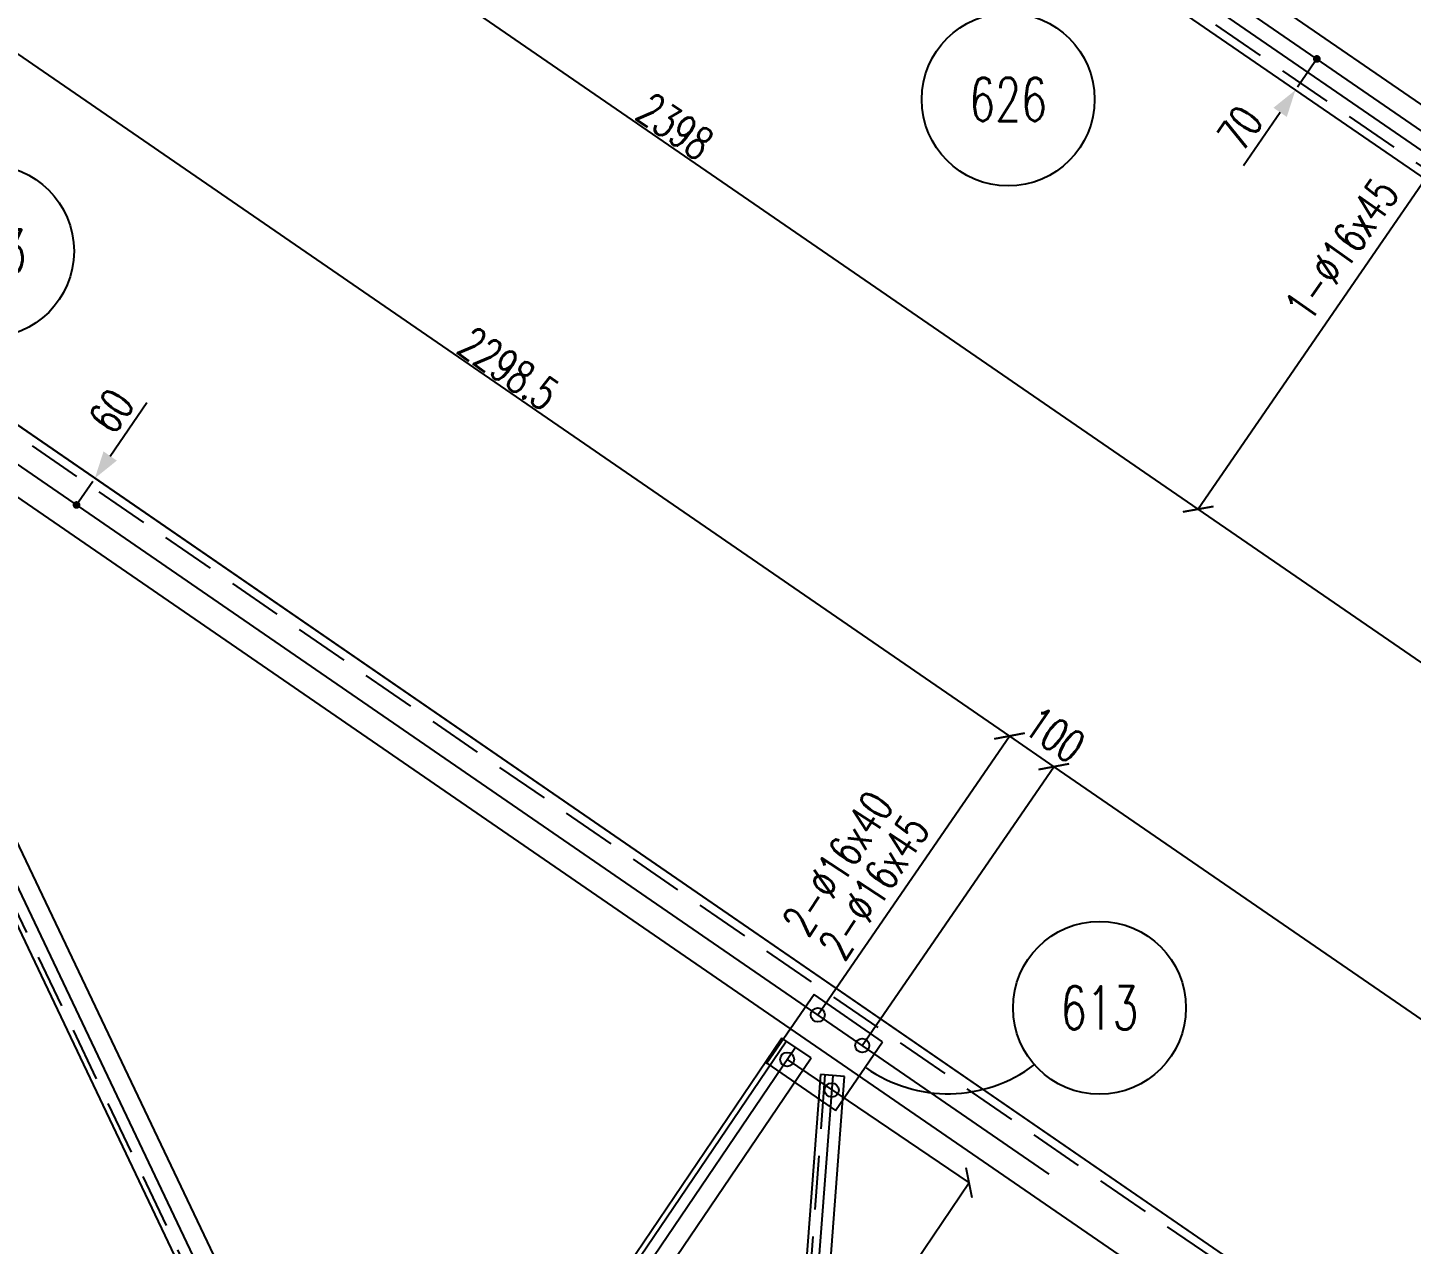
# Model space of a CAD drawing. Extents: x 610737 to 626957, y -3756 to 7724.
# Drawn here: x 614394 to 616955, y 562 to 2813 of the extents above; entities that cross this region are included whole.
import ezdxf
from ezdxf.enums import TextEntityAlignment as Align

# ---------------------------------------------------------------- set-up
doc = ezdxf.new("R2010")
doc.units = 0
doc.header["$LTSCALE"] = 200
doc.header["$MEASUREMENT"] = 0
doc.linetypes.add('DASHED', pattern=[0.75, 0.5, -0.25])
doc.layers.get('0').update_dxf_attribs({"linetype": 'CONTINUOUS'})
for name, color, linetype in [('ASSI', 6, 'CONTINUOUS'), ('BOLLINI_1', 7, 'CONTINUOUS'), ('FORI', 2, 'CONTINUOUS'), ('LINEA_ANG', 2, 'CONTINUOUS'), ('LINEE_PIASTRE', 2, 'CONTINUOUS'), ('LS', 7, 'CONTINUOUS'), ('PIASTRE', 5, 'CONTINUOUS'), ('QT_MAL', 7, 'CONTINUOUS'), ('QT_MPR', 7, 'CONTINUOUS'), ('TRAT-Y', 7, 'DASHED')]:
    doc.layers.add(name, color=color, linetype=linetype)
doc.styles.add('QUOTE', font='ROMANS8.SHX', dxfattribs={"width": 0.7})
doc.styles.add('RQL', font='ROMANS8.SHX', dxfattribs={"width": 0.7})
doc.styles.add('RS', font='ROMANS8.shx', dxfattribs={"width": 0.7})
doc.styles.get("Standard").update_dxf_attribs({"font": 'ROMANS8.SHX', "width": 0.7})
doc.dimstyles.new('FRECCE1', dxfattribs={"dimtxt": 60, "dimasz": 6.66, "dimexe": 0, "dimexo": 0, "dimgap": 1, "dimtad": 1, "dimzin": 0, "dimdsep": 46, "dimtxsty": 'RS', "dimblk1": 'QUOTP', "dimblk2": 'QUOTF', "dimsah": 1, "dimcen": 0, "dimclrd": 2, "dimclre": 2, "dimclrt": 7, "dimadec": 0, "dimazin": 0, "dimtfac": 1, "dimtix": 1, "dimtmove": 2, "dimatfit": 3, "dimldrblk": 'QUOTP', "dimfxl": 1, "dimtolj": 1, "dimtzin": 0, "dimarcsym": 0})
doc.dimstyles.new('TRATTO', dxfattribs={"dimscale": 0, "dimtxt": 60, "dimasz": 40, "dimexe": 0, "dimexo": 0, "dimgap": 5, "dimtad": 1, "dimrnd": 0.5, "dimdsep": 46, "dimtxsty": 'RS', "dimblk1": 'OBLIQUE', "dimblk2": 'OBLIQUE', "dimsah": 1, "dimcen": 0.09, "dimclrd": 2, "dimclre": 2, "dimclrt": 7, "dimadec": 0, "dimazin": 0, "dimtfac": 1, "dimtix": 1, "dimtmove": 2, "dimatfit": 3, "dimfxl": 1, "dimtolj": 1, "dimtzin": 0, "dimarcsym": 0})

# ---------------------------------------------------------------- blocks, each defined once
blk = doc.blocks.new('ASSE98')
blk.add_line((0, 0), (1, 0))
at = {"color": 7, "style": 'QUOTE', "width": 0.5, "flags": 1}
for tag, p in [('TI', (1.38308, 6.82731)), ('DI_S', (1.38308, 6.42178)), ('D_S', (1.38308, 6.02092)), ('E_S', (1.38308, 5.68065)), ('NFORI', (1.36454, 5.29792)), ('ALAR', (1.36349, 4.93246)), ('FAM', (1.3775, 4.54645)), ('ALA', (1.38308, 4.19257)), ('DISP2', (1.38308, 3.84971)), ('DISP1', (1.38308, 3.50686)), ('PINZAF', (1.38308, 3.164)), ('PINZAI', (1.38308, 2.82114)), ('TRP', (1.38308, 2.47829)), ('NP', (1.38308, 2.13543)), ('SV', (1.38308, 1.79257)), ('PESO', (1.38308, 1.44971)), ('QUA', (1.38308, 1.10686)), ('LUN', (1.38308, 0.764)), ('PROF', (1.38308, 0.42114)), ('POS', (1.38308, 0.07829))]:
    blk.add_attdef(tag, p, '', height=0.2, dxfattribs=at)
at = {"color": 7, "flags": 1}
for tag, p in [('LAV1', (3.07431, 6.82847)), ('LAV2', (3.07431, 6.49513)), ('LAV3', (3.07431, 6.1618)), ('LAV4', (3.07431, 5.82847)), ('LAV5', (3.07431, 5.49513)), ('LAV6', (3.07431, 5.1618)), ('LAV7', (3.07431, 4.82847)), ('LAV8', (3.07431, 4.49513)), ('LAV9', (3.07431, 4.1618)), ('LAV10', (3.07431, 3.82847))]:
    blk.add_attdef(tag, p, '', height=0.2, dxfattribs=at)
blk = doc.blocks.new('QUOTP')
at = {"layer": 'ASSI', "color": 2, "const_width": 1.07}
blk.add_lwpolyline([(-0.53, 0, 1), (0.53, 0, 1)], format="xyb", close=True, dxfattribs=at)
blk = doc.blocks.new('QUOTF')
at = {"layer": 'LS', "color": 2}
blk.add_line((7.5, 0), (25.5, 0), dxfattribs=at)
blk.add_solid([(7.5, 2.25), (0, 0), (7.5, -2.25)], dxfattribs=at)
blk = doc.blocks.new('*D26')
at = {"layer": 'QT_MAL', "color": 2, "lineweight": -2, "transparency": 16777216}
for p, q in [((616775.9, 2750), (616743.8, 2703.3)), ((616779.7, 2755.5), (616779.7, 2755.5)), ((616740, 2697.8), (616740, 2697.8))]:
    blk.add_line(p, q, dxfattribs=at)
at = {"layer": 'QT_MAL', "color": 2, "lineweight": -2, "transparency": 16777216, "xscale": 6.66, "yscale": 6.66, "zscale": 6.66}
for name, p, rotation in [('QUOTP', (616779.7, 2755.5), 55.48338692017431), ('QUOTF', (616740, 2697.8), 235.4833869201743)]:
    blk.add_blockref(name, p, dxfattribs=dict(at, rotation=rotation))
at = {"layer": 'QT_MAL', "color": 7, "transparency": 16777216, "insert": (616637.8, 2627.6), "char_height": 60, "attachment_point": 5, "rotation": 55.4834, "style": 'RS'}
blk.add_mtext('\\A1;70', dxfattribs=at)
blk = doc.blocks.new('16')
blk.add_circle((0, 0), 1)
blk = doc.blocks.new('MRKR_98')
blk.add_point((0, 0))
at = {"color": 7, "style": 'QUOTE', "width": 0.5, "flags": 1}
for tag, p in [('TI', (3.73, 6.83)), ('DI_S', (3.73, 6.42)), ('AUX2', (3.71, 4.93)), ('NFORI', (3.72, 5.3)), ('D_S', (3.73, 6.02)), ('E_S', (3.73, 5.68)), ('AUX1', (3.73, 4.19)), ('FAM', (3.73, 4.55)), ('COMMESSA', (3.73, 3.85)), ('MD', (3.73, 3.51)), ('MP', (3.73, 3.16)), ('LARGHEZZA', (3.73, 2.82)), ('SPESSORE', (3.73, 2.48)), ('NP', (3.73, 2.14)), ('SV', (3.73, 1.79)), ('PESO', (3.73, 1.45)), ('QUA', (3.73, 1.11)), ('LUN', (3.73, 0.76)), ('PROF', (3.73, 0.42)), ('POS', (3.73, 0.08))]:
    blk.add_attdef(tag, p, '', height=0.2, dxfattribs=at)
at = {"color": 7, "flags": 1}
for tag, p in [('LAV1', (5.26, 6.88)), ('LAV2', (5.26, 6.55)), ('LAV3', (5.26, 6.21)), ('LAV4', (5.26, 5.88)), ('LAV5', (5.26, 5.55)), ('LAV6', (5.26, 5.21)), ('LAV7', (5.26, 4.88)), ('LAV8', (5.26, 4.55)), ('LAV9', (5.26, 4.21)), ('LAV10', (5.26, 3.88))]:
    blk.add_attdef(tag, p, '', height=0.2, dxfattribs=at)
blk = doc.blocks.new('_OBLIQUE')
at = {"color": 0, "linetype": 'ByBlock'}
blk.add_line((-0.5, -0.5), (0.5, 0.5), dxfattribs=at)
blk = doc.blocks.new('*D134')
at = {"layer": 'QT_MPR', "color": 2, "lineweight": -2, "transparency": 16777216}
for p, q in [((617019.6, 2590.4), (616560.2, 1922.4)), ((618231.7, 772.8), (616560.2, 1922.4)), ((618674.2, 1416.2), (618231.7, 772.8))]:
    blk.add_line(p, q, dxfattribs=at)
at = {"layer": 'QT_MPR', "color": 2, "lineweight": -2, "transparency": 16777216, "xscale": 40, "yscale": 40, "zscale": 40}
for p, rotation in [((616560.2, 1922.4), 145.4833869201743), ((618231.7, 772.8), 325.4833869201743)]:
    blk.add_blockref('_OBLIQUE', p, dxfattribs=dict(at, rotation=rotation))
at = {"layer": 'QT_MPR', "color": 7, "transparency": 16777216, "insert": (617415.8, 1376.4), "char_height": 60, "attachment_point": 5, "rotation": 325.4834, "style": 'RS'}
blk.add_mtext('\\A1;2029', dxfattribs=at)
blk = doc.blocks.new('*D135')
at = {"layer": 'QT_MPR', "color": 2, "lineweight": -2, "transparency": 16777216}
for p, q in [((615043.5, 3949.5), (614584.1, 3281.4)), ((616560.2, 1922.4), (614584.1, 3281.4)), ((617019.6, 2590.4), (616560.2, 1922.4))]:
    blk.add_line(p, q, dxfattribs=at)
at = {"layer": 'QT_MPR', "color": 2, "lineweight": -2, "transparency": 16777216, "xscale": 40, "yscale": 40, "zscale": 40}
for p, rotation in [((614584.1, 3281.4), 145.4833869201743), ((616560.2, 1922.4), 325.4833869201743)]:
    blk.add_blockref('_OBLIQUE', p, dxfattribs=dict(at, rotation=rotation))
at = {"layer": 'QT_MPR', "color": 7, "transparency": 16777216, "insert": (615592, 2630.7), "char_height": 60, "attachment_point": 5, "rotation": 325.4834, "style": 'RS'}
blk.add_mtext('\\A1;2398', dxfattribs=at)
blk = doc.blocks.new('*D141')
at = {"layer": 'QT_MPR', "color": 2, "lineweight": -2, "transparency": 16777216}
for p, q in [((613962.3, 2289), (614317, 2804.8)), ((614317, 2804.8), (616210.7, 1502.5)), ((615856, 986.7), (616210.7, 1502.5))]:
    blk.add_line(p, q, dxfattribs=at)
at = {"layer": 'QT_MPR', "color": 2, "lineweight": -2, "transparency": 16777216, "xscale": 40, "yscale": 40, "zscale": 40}
for p, rotation in [((614317, 2804.8), 145.4833869201758), ((616210.7, 1502.5), 325.4833869201758)]:
    blk.add_blockref('_OBLIQUE', p, dxfattribs=dict(at, rotation=rotation))
at = {"layer": 'QT_MPR', "color": 7, "transparency": 16777216, "insert": (615283.7, 2182.5), "char_height": 60, "attachment_point": 5, "rotation": 325.4834, "style": 'RS'}
blk.add_mtext('\\A1;2298.5', dxfattribs=at)
blk = doc.blocks.new('*D142')
at = {"layer": 'QT_MPR', "color": 2, "lineweight": -2, "transparency": 16777216}
for p, q in [((615856, 986.7), (616210.7, 1502.5)), ((616210.7, 1502.5), (616293.1, 1445.8)), ((615938.4, 930), (616293.1, 1445.8))]:
    blk.add_line(p, q, dxfattribs=at)
at = {"layer": 'QT_MPR', "color": 2, "lineweight": -2, "transparency": 16777216, "xscale": 40, "yscale": 40, "zscale": 40}
for p, rotation in [((616210.7, 1502.5), 145.4833869201758), ((616293.1, 1445.8), 325.4833869201758)]:
    blk.add_blockref('_OBLIQUE', p, dxfattribs=dict(at, rotation=rotation))
at = {"layer": 'QT_MPR', "color": 7, "transparency": 16777216, "insert": (616294.7, 1505), "char_height": 60, "attachment_point": 5, "rotation": 325.4834, "style": 'RS'}
blk.add_mtext('\\A1;100', dxfattribs=at)
blk = doc.blocks.new('*D144')
at = {"layer": 'QT_MPR', "color": 2, "lineweight": -2, "transparency": 16777216}
for p, q in [((615938.4, 930), (616293.1, 1445.8)), ((616293.1, 1445.8), (618028.1, 252.7)), ((617707.4, -213.7), (618028.1, 252.7))]:
    blk.add_line(p, q, dxfattribs=at)
at = {"layer": 'QT_MPR', "color": 2, "lineweight": -2, "transparency": 16777216, "xscale": 40, "yscale": 40, "zscale": 40}
for p, rotation in [((616293.1, 1445.8), 145.4833869201758), ((618028.1, 252.7), 325.4833869201758)]:
    blk.add_blockref('_OBLIQUE', p, dxfattribs=dict(at, rotation=rotation))
at = {"layer": 'QT_MPR', "color": 7, "transparency": 16777216, "insert": (617180.4, 878.1), "char_height": 60, "attachment_point": 5, "rotation": 325.4834, "style": 'RS'}
blk.add_mtext('\\A1;2105.5', dxfattribs=at)
blk = doc.blocks.new('xxx')
blk.add_circle((0, 0), 8)
at = {"color": 3, "style": 'RQL', "width": 0.7}
blk.add_attdef('POS', text='', height=4, dxfattribs=at).set_placement((0, 0), align=Align.MIDDLE)
at = {"color": 3, "style": 'RQL', "width": 0.7, "flags": 1}
blk.add_attdef('POS1', (-0.39, -5.42), '', height=2, dxfattribs=at)
at = {"style": 'RQL', "width": 0.7, "flags": 1}
blk.add_attdef('TIPO', (-0.39, -8.66), '', height=2, dxfattribs=at)
blk = doc.blocks.new('*D149')
at = {"layer": 'QT_MAL', "color": 2, "lineweight": -2, "transparency": 16777216}
blk.add_line((614487.8, 1935.7), (614514.3, 1974.1), dxfattribs=at)
at = {"layer": 'QT_MAL', "color": 2, "lineweight": -2, "transparency": 16777216, "xscale": 6.66, "yscale": 6.66, "zscale": 6.66}
for name, p, rotation in [('QUOTF', (614518.1, 1979.6), 55.48338692017581), ('QUOTP', (614484.1, 1930.2), 235.4833869201758)]:
    blk.add_blockref(name, p, dxfattribs=dict(at, rotation=rotation))
at = {"layer": 'QT_MAL', "color": 7, "transparency": 16777216, "insert": (614548.7, 2104), "char_height": 60, "attachment_point": 5, "rotation": 55.4834, "style": 'RS'}
blk.add_mtext('\\A1;60', dxfattribs=at)
blk = doc.blocks.new('*D157')
at = {"layer": 'QT_MPR', "color": 2, "lineweight": -2, "transparency": 16777216}
for p, q in [((615799.4, 904.3), (616136.2, 675.9)), ((616136.2, 675.9), (615388.5, -426.7)), ((615051.7, -198.3), (615388.5, -426.7))]:
    blk.add_line(p, q, dxfattribs=at)
at = {"layer": 'QT_MPR', "color": 2, "lineweight": -2, "transparency": 16777216, "xscale": 40, "yscale": 40, "zscale": 40}
for p, rotation in [((616136.2, 675.9), 55.85914196784012), ((615388.5, -426.7), 235.8591419678401)]:
    blk.add_blockref('_OBLIQUE', p, dxfattribs=dict(at, rotation=rotation))
at = {"layer": 'QT_MPR', "color": 7, "transparency": 16777216, "insert": (615733.4, 144.2), "char_height": 60, "attachment_point": 5, "rotation": 55.8591, "style": 'RS'}
blk.add_mtext('\\A1;1332', dxfattribs=at)
blk = doc.blocks.new('bull')
at = {"style": 'RS', "width": 0.7, "flags": 1}
for tag, p in [('NN', (-12.25, 0)), ('DIAMETRO', (0, -4.86)), ('SERRAGGIO', (0, -9.71)), ('LUNGHEZZA', (0, -14.57)), ('NB', (0, -19.43)), ('TIPO', (0, -24.12)), ('EL', (-0.14, -29))]:
    blk.add_attdef(tag, p, '', height=3, dxfattribs=at)
at = {"style": 'RS', "width": 0.7}
blk.add_attdef('BULLONE', (0, 0), '', height=3, dxfattribs=at)

msp = doc.modelspace()

# ---------------------------------------------------------------- linework, layer by layer
at = {"layer": 'LINEA_ANG'}
for p, q in [((618769.828, 1435.369), (613258.346, 5225.659)), ((613122.683, 5185.454), (618756.111, 1311.301)), ((617707.359, -213.694), (612073.932, 3660.459)), ((612011.601, 3569.824), (617645.028, -304.329)), ((613925.686, 2245.844), (615668.028, -1410.211)), ((615609.35, -1438.175), (613867.008, 2217.881)), ((615789.682, 943.454), (613516.703, -2408.571)), ((615843.48, 906.974), (615789.682, 943.454)), ((613570.501, -2445.051), (615843.48, 906.974)), ((615860.859, 876.265), (615689.848, -1382.27)), ((615734.719, -1385.668), (615905.731, 872.867)), ((615905.731, 872.867), (615860.859, 876.265))]:
    msp.add_line(p, q, dxfattribs=at)
at = {"layer": 'LINEA_ANG', "color": 2}
msp.add_line((615797.959, 937.841), (613524.98, -2414.183), dxfattribs=at)
at = {"layer": 'LINEE_PIASTRE'}
for p, q in [((615849.076, 1024.212), (615761.812, 897.322)), ((615975.966, 936.949), (615849.076, 1024.212)), ((615888.703, 810.059), (615975.966, 936.949)), ((615761.812, 897.322), (615888.703, 810.059))]:
    msp.add_line(p, q, dxfattribs=at)
at = {"layer": 'LS', "color": 6}
for p, q in [((613014.4, 5308.467), (618942.092, 1231.946)), ((618732.379, 1412.577), (614843.537, 4086.964)), ((616284.537, 691.974), (613565.974, 2561.551))]:
    msp.add_line(p, q, dxfattribs=at)
msp.add_arc((616097.265, 1105.603), 264.818, 234.99881, 306.986773, dxfattribs=at)
at = {"layer": 'TRAT-Y'}
for p, q in [((613131.749, 5198.638), (618765.177, 1324.485)), ((617698.293, -226.877), (612064.865, 3647.276)), ((615618.378, -1433.873), (613876.035, 2222.183)), ((615869.335, 875.623), (615698.324, -1382.912))]:
    msp.add_line(p, q, dxfattribs=at)

# ---------------------------------------------------------------- block references
at = {"layer": 'ASSI', "xscale": 6837, "rotation": 325.4833869201743}
msp.add_blockref('ASSE98', (613122.683, 5185.454), dxfattribs=at)
at = {"layer": 'ASSI'}
for p, xscale, zscale, rotation in [((617707.359, -213.694), 6837, 6837, 145.4833869201758), ((613894.09, 2230.787), 4049.999999999998, 4049.999999999998, 295.4807595956212), ((615814.512, 926.617), 4049.999999999998, 4049.999999999998, 235.8591419678401), ((615883.794, 874.528), 2265, 2265, 265.669950781733)]:
    msp.add_blockref('ASSE98', p, dxfattribs=dict(at, xscale=xscale, zscale=zscale, rotation=rotation))
at = {"layer": 'BOLLINI_1'}
for p, xscale, yscale, zscale, values in [((616208.322, 2680.537), 19.99799999950235, 19.99799999950235, 19.99799999950235, {'POS': '626'}), ((614319.495, 2399.705), 19.9999999995, 19.9999999995, 19.9999999995, {'POS': '613'}), ((616377.495, 999.705), 19.9999999995, 19.9999999995, 19.9999999995, {'POS': '613'})]:
    msp.add_blockref('xxx', p, dxfattribs=dict(at, xscale=xscale, yscale=yscale, zscale=zscale)).add_auto_attribs(values)
at = {"layer": 'FORI', "xscale": 13, "yscale": 13, "zscale": 13, "rotation": 10.48338692015507}
for p in [(615856.023, 986.666), (615938.419, 930.002)]:
    msp.add_blockref('16', p, dxfattribs=at)
at = {"layer": 'FORI', "xscale": 13, "yscale": 13, "zscale": 13}
for p in [(615799.359, 904.27), (615881.755, 847.605)]:
    msp.add_blockref('16', p, dxfattribs=at)
at = {"layer": 'LS', "color": 7}
for p, xscale, yscale, zscale, rotation, values in [((616766.302, 2265.831), 20, 20, 20, 54.99562528138438, {'BULLONE': '1-%%c16x45                '}), ((615837.787, 1127.842), 20.00000000000001, 20.00000000000001, 20.00000000000001, 56.76828893202065, {'BULLONE': '2-%%c16x40                '}), ((615904.704, 1084), 20.00000000000001, 20.00000000000001, 20.00000000000001, 56.76828893202065, {'BULLONE': '2-%%c16x45                '})]:
    msp.add_blockref('bull', p, dxfattribs=dict(at, xscale=xscale, yscale=yscale, zscale=zscale, rotation=rotation)).add_auto_attribs(values)
at = {"layer": 'PIASTRE', "xscale": 19.99999999999999, "yscale": 19.99999999999999, "zscale": 19.99999999999999, "rotation": 325.4833869201591}
msp.add_blockref('MRKR_98', (615761.812, 897.322), dxfattribs=at)

# ---------------------------------------------------------------- dimensions: what is measured, and where the dimension line sits
at = {"layer": 'QT_MAL'}
for base, p1, p2, text, picture, middle in [((616740, 2697.797), (616779.665, 2755.474), (616740, 2697.797), '70', '*D26', (616637.775, 2627.617)), ((614518.065, 1979.609), (614484.067, 1930.172), (614518.065, 1979.609), '60', '*D149', (614548.704, 2104))]:
    dim = msp.add_linear_dim(base=base, p1=p1, p2=p2, angle=55.483387, text=text, dimstyle='FRECCE1', dxfattribs=at)
    dim.commit()
    dim.dimension.update_dxf_attribs({"geometry": picture, "text_midpoint": middle, "dimtype": 128})
at = {"layer": 'QT_MPR'}
for base, p1, p2, angle, text, picture, middle in [((614584.052, 3281.384), (617019.636, 2590.444), (615043.49, 3949.455), 325.483387, '2398', '*D135', (615591.958, 2630.717)), ((616210.746, 1502.47), (613962.273, 2289.013), (615856.023, 986.666), 325.483387, '2298.5', '*D141', (615283.703, 2182.482)), ((616560.199, 1922.373), (618674.181, 1416.191), (617019.636, 2590.444), 325.483387, '2029', '*D134', (617415.803, 1376.444)), ((616293.142, 1445.805), (615856.023, 986.666), (615938.419, 930.002), 325.483387, '100', '*D142', (616294.704, 1505)), ((618028.083, 252.672), (615938.419, 930.002), (617707.359, -213.694), 325.483387, '2105.5', '*D144', (617180.445, 878.078)), ((615388.527, -426.703), (615799.359, 904.27), (615051.709, -198.31), 55.859142, '1332', '*D157', (615733.383, 144.23))]:
    dim = msp.add_linear_dim(base=base, p1=p1, p2=p2, angle=angle, text=text, dimstyle='TRATTO', override={"dimscale": 1}, dxfattribs=at)
    dim.commit()
    dim.dimension.update_dxf_attribs({"geometry": picture, "text_midpoint": middle, "dimtype": 128})

doc.saveas('drawing.dxf')
